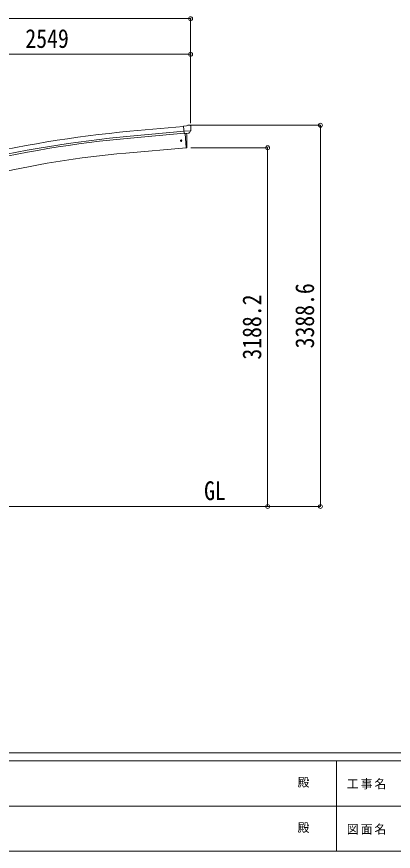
# Model space of a CAD drawing. Units: millimetres at full size. Extents: x -9783 to 33612, y -6828 to 13322.
# Drawn here: x -3309 to 35, y -6828 to 589 of the extents above; entities that cross this region are included whole.
import ezdxf
from ezdxf.enums import TextEntityAlignment as Align

# ---------------------------------------------------------------- set-up
doc = ezdxf.new("R2010")
doc.units = ezdxf.units.MM
doc.header["$LTSCALE"] = 35
doc.header["$PDMODE"] = 32
doc.header["$PDSIZE"] = 35
for name, color, linetype, lineweight in [('0-0_0', 7, 'Continuous', 9), ('0-1_本体', 4, 'Continuous', 9), ('0-2_部品', 7, 'Continuous', 9), ('0-A_寸法', 6, 'Continuous', 9), ('F-0_240', 7, 'Continuous', 9)]:
    doc.layers.add(name, color=color, linetype=linetype, lineweight=lineweight)
doc.styles.add('ＭＳ ゴシック', font='')
doc.styles.get('ＭＳ ゴシック').set_extended_font_data('MS Gothic')

msp = doc.modelspace()

# ---------------------------------------------------------------- linework, layer by layer
at = {"layer": '0-0_0', "color": 6}
for p, q in [((-611.34, -3763.65), (-611.34, -375.05)), ((-1080.35, -575.45), (-1080.35, -3763.65))]:
    msp.add_line(p, q, dxfattribs=at)
at = {"layer": '0-0_0'}
msp.add_line((-7325.69, -3763.65), (-1319.02, -3763.65), dxfattribs=at)
at = {"layer": '0-1_本体'}
for p, q in [((-1826.8, -385.85), (-2304.11, -429.13)), ((-1823.04, -428.85), (-2300.22, -472.11)), ((-1821.57, -445.62), (-2298.7, -488.88)), ((-1814.35, -447.84), (-1803.19, -575.44)), ((-2341.13, -622.5), (-1803.19, -575.44))]:
    msp.add_line(p, q, dxfattribs=at)
for centre, radius, start, end in [((-1399.42, -10419.05), 10030.81, 95.17465, 103.67464), ((-1399.42, -10419.05), 9987.65, 95.17465, 103.67464), ((-1399.42, -10419.05), 9970.81, 95.17465, 103.67464), ((-1607.51, -9007.82), 8417.35, 95.00001, 103.5)]:
    msp.add_arc(centre, radius, start, end, dxfattribs=at)
at = {"layer": '0-2_部品'}
for p, q in [((-1800.41, -381.46), (-1826.98, -383.78)), ((-1821.32, -448.45), (-1826.98, -383.78)), ((-1764.12, -423.75), (-1823.03, -428.9)), ((-1800.41, -381.46), (-1788.7, -374.69)), ((-1773.79, -373.11), (-1787.46, -374.3)), ((-1777.76, -444.63), (-1785.46, -445.31)), ((-1775.37, -443.24), (-1764.43, -424.3)), ((-1764.66, -378.86), (-1770.14, -374.26)), ((-1763.59, -380.9), (-1763.48, -382.24)), ((-1811.36, -447.57), (-1821.32, -448.45)), ((-1814.35, -447.84), (-1803.19, -575.44)), ((-1803.19, -575.44), (-1801.13, -575.19))]:
    msp.add_line(p, q, dxfattribs=at)
for points in [[(-1764.04, -423.12), (-1764.33, -424.1), (-1764.43, -424.3)], [(-1811.36, -447.57), (-1811.09, -447.64), (-1785.72, -445.42), (-1785.46, -445.31)]]:
    msp.add_lwpolyline(points, dxfattribs=at)
msp.add_circle((-1848.87, -512.18), 6.5, dxfattribs=at)
for centre, radius, start, end in [((-1787.2, -377.29), 3, 95, 120), ((-1773.36, -378.09), 5, 50.00648, 94.99352), ((-1965.1, -399.88), 202.4, 353.4085, 5), ((-2696.95, -519.62), 900, 356.63919, 4.64986), ((-1801.5, -572.21), 3, 277, 356.63919)]:
    msp.add_arc(centre, radius, start, end, dxfattribs=at)
for centre, major_axis, ratio, start_param, end_param in [((-1778.02, -441.64), (1.62, -2.54), 0.997631, 5.8041905, 5.8929484), ((-1778.09, -441.53), (-3.5, 2.17), 0.650902, 2.1145521, 2.1873627), ((-1777.97, -441.73), (1.62, -2.54), 0.997631, 5.965759, 6.7621801), ((-1759.27, -376.86), (-15.35, 3.44), 0.101033, 5.9751426, 5.9753737), ((-1766.59, -381.16), (2.71, -1.31), 0.997474, 0.5366567, 1.3225652)]:
    msp.add_ellipse(centre, major_axis=major_axis, ratio=ratio, start_param=start_param, end_param=end_param, dxfattribs=at)
at = {"layer": '0-A_寸法'}
for p, q in [((-6879.36, 571.97), (-1765.36, 571.97)), ((-1765.36, 571.97), (-1765.36, -356.88)), ((-4314.36, 255.35), (-1765.36, 255.35)), ((-1765.36, 255.35), (-1765.36, 34.34)), ((-611.34, -375.05), (-1778.36, -375.05)), ((-1080.35, -575.45), (-1761.66, -575.45)), ((-1080.35, -3763.65), (-1409.17, -3763.65)), ((-611.34, -3763.65), (-1080.35, -3763.65))]:
    msp.add_line(p, q, dxfattribs=at)
for p in [(-1765.36, 571.97), (-1765.36, 255.35), (-611.34, -375.05), (-1080.35, -575.45), (-1080.35, -3763.65), (-611.34, -3763.65)]:
    msp.add_point(p, dxfattribs=at)
at = {"layer": 'F-0_240', "color": 5}
for p, q in [((-9783.03, -5953.1), (9396.97, -5953.1)), ((-9783.03, -6023.1), (6285.75, -6023.1)), ((-469.25, -6023.1), (-469.25, -6828.1)), ((-3969.25, -6425.6), (3205.75, -6425.6)), ((-9783.03, -6828.1), (9396.97, -6828.1))]:
    msp.add_line(p, q, dxfattribs=at)

# ---------------------------------------------------------------- texts
at = {"layer": '0-0_0', "style": 'ＭＳ ゴシック', "width": 0.85}
msp.add_text('GL', height=166.8, dxfattribs=at).set_placement((-1644.96, -3756.72), align=Align.BOTTOM_LEFT)
at = {"layer": '0-A_寸法', "color": 7, "style": 'ＭＳ ゴシック', "width": 0.85}
msp.add_text('2549', height=166.8, dxfattribs=at).set_placement((-3232.36, 262.35), align=Align.BOTTOM_LEFT)
for s, p in [('3388.6', (-618.34, -2358.1)), ('3188.2', (-1087.35, -2458.3))]:
    msp.add_text(s, height=166.8, rotation=90, dxfattribs=at).set_placement(p, align=Align.BOTTOM_LEFT)
at = {"layer": 'F-0_240', "style": 'ＭＳ ゴシック'}
for p in [(-814.24, -6276.85), (-814.24, -6679.35)]:
    msp.add_text('殿', height=76.98, dxfattribs=at).set_placement(p, align=Align.BOTTOM_LEFT)
at = {"layer": 'F-0_240', "char_height": 76.98, "attachment_point": 7, "style": 'ＭＳ ゴシック'}
for s, insert in [('\\T1.17;工事名', (-376.96, -6276.85)), ('\\T1.17;図面名', (-376.96, -6679.35))]:
    msp.add_mtext(s, dxfattribs=dict(at, insert=insert))

doc.saveas('drawing.dxf')
